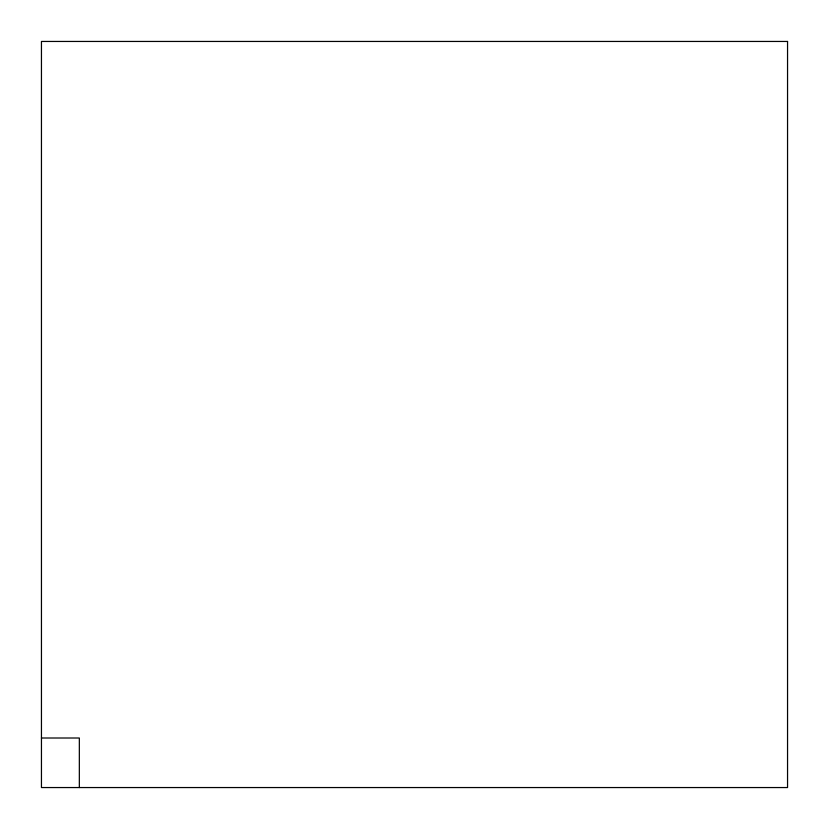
<?xml version="1.0" encoding="UTF-8"?>
<svg xmlns="http://www.w3.org/2000/svg" width="829" height="829" viewBox="0 0 829 829"><rect width="100%" height="100%" fill="white"/><g stroke="black" fill="none" stroke-linecap="round" stroke-linejoin="round"><path stroke-width="1.24" d="M41.45 738.007L79.335 738.007L79.335 787.55M787.55 41.45L41.45 41.45L41.45 787.55L787.55 787.55L787.55 41.45"/></g></svg>
